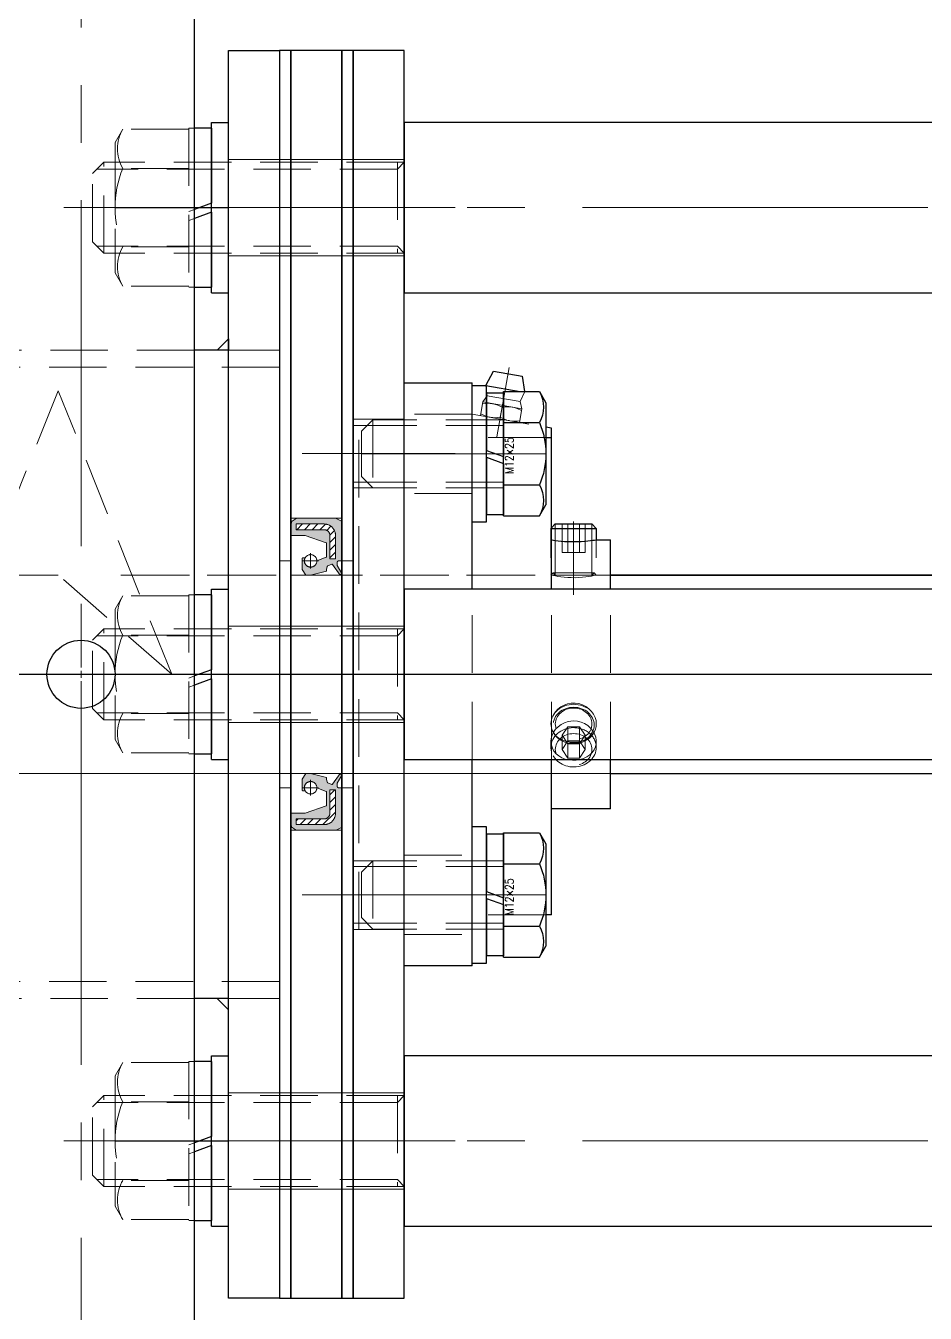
# Model space of a CAD drawing. Header units: millimetres. Extents: x 0 to 49006, y -7876 to 6995.
# Drawn here: x 13646 to 13804.7, y 5732.5 to 5959.4 of the extents above; entities that cross this region are included whole.
import ezdxf

# ---------------------------------------------------------------- set-up
doc = ezdxf.new("R2010")
doc.units = ezdxf.units.MM
doc.header["$LTSCALE"] = 3.2
for name, pattern in [('CENTER2', [28.575, 19.05, -3.175, 3.175, -3.175]), ('Dashed', [2, 1, -1]), ('HIDDEN2', [4.7625, 3.175, -1.5875])]:
    doc.linetypes.add(name, pattern=pattern)
for name, color, linetype, lineweight in [('01_外形線', 7, 'Continuous', 25), ('02_細線', 5, 'Continuous', 13), ('03_かくれ線', 6, 'HIDDEN2', 13), ('04_中心線', 1, 'CENTER2', 9)]:
    doc.layers.add(name, color=color, linetype=linetype, lineweight=lineweight)
doc.styles.add('寸法用', font='simplex.shx', dxfattribs={"width": 0.8, "bigfont": '@extfont2.shx'})
pattern_1 = [(45, (5753.058, 5443.6083), (-0.67351921, 0.67351921), [])]

# ---------------------------------------------------------------- blocks, each defined once
blk = doc.blocks.new('*U1673')
at = {"layer": '04_中心線', "color": 0, "linetype": 'CENTER2', "transparency": 16777216}
for p, q in [((0, 1.2), (0, 9.5)), ((-9.5, 0), (-1.2, 0)), ((1.2, 0), (9.5, 0)), ((0, -9.5), (0, -1.2))]:
    blk.add_line(p, q, dxfattribs=at)
at = {"layer": '04_中心線', "color": 0, "linetype": 'Continuous', "transparency": 16777216}
for p, q in [((-0.6, 0), (0.6, 0)), ((0, -0.6), (0, 0.6))]:
    blk.add_line(p, q, dxfattribs=at)

msp = doc.modelspace()

# ---------------------------------------------------------------- hatches: boundary and pattern name
at = {"layer": '03_かくれ線', "transparency": 33554521}
h = msp.add_hatch(color=256, dxfattribs=at)
h.dxf.hatch_style = 1
h.paths.add_polyline_path([(13697.33, 5865.1), (13698.994, 5865.749, 0.3088836), (13699.058, 5865.843), (13699.058, 5868.195, 0.3190695), (13698.991, 5868.289), (13695.23, 5869.6), (13692.83, 5869.6, -0.4142136), (13692.73, 5869.7), (13692.73, 5871.6), (13692.87, 5871.815), (13692.87, 5872, -0.5051343), (13693, 5872.095), (13693.705, 5872.582, -0.1522158), (13693.762, 5872.6), (13700.707, 5872.6, -0.1164338), (13700.752, 5872.589), (13701.675, 5872.127, -0.284079), (13701.73, 5872.038), (13701.73, 5865.2, -0.4142136), (13701.63, 5865.1), (13701.178, 5865.1, 0.4142136), (13700.928, 5864.85), (13700.928, 5864.27), (13701.73, 5862.875), (13701.438, 5862.6), (13700.082, 5864.481, 0.3459578), (13699.963, 5864.515), (13699.272, 5864.234, 0.2442226), (13699.182, 5864.129), (13699.058, 5863.591), (13699.058, 5863.262), (13696.23, 5862.6), (13695.393, 5862.6), (13694.747, 5863.59, -0.1455715), (13694.73, 5863.644), (13694.73, 5865.519, -0.4142136), (13694.83, 5865.619), (13695.261, 5865.619, 1.2821135)])
h.paths.add_polyline_path([(13699.624, 5865.485), (13700.624, 5865.485), (13700.624, 5869.6, 0.4142136), (13698.624, 5871.6), (13693.68, 5871.6), (13693.68, 5870.6), (13698.624, 5870.6, -0.4142136), (13699.624, 5869.6)], flags=16)
at = {"layer": '03_かくれ線'}
h = msp.add_hatch(dxfattribs=at)
h.set_pattern_fill('ANSI31', color=256, scale=0.3, angle=360)
h.set_pattern_definition(pattern_1)
h.paths.add_polyline_path([(13700.624, 5869.6), (13700.624, 5865.485), (13699.624, 5865.485), (13699.624, 5869.6, 0.4142136), (13698.624, 5870.6), (13693.68, 5870.6), (13693.68, 5871.6), (13698.624, 5871.6, -0.4142136)])
at = {"layer": '03_かくれ線', "transparency": 33554521}
h = msp.add_hatch(color=256, dxfattribs=at)
h.dxf.hatch_style = 1
h.paths.add_polyline_path([(13697.33, 5825.1), (13698.994, 5824.45, -0.3088836), (13699.058, 5824.356), (13699.058, 5822.004, -0.3190695), (13698.991, 5821.91), (13695.23, 5820.6), (13692.83, 5820.6, 0.4142136), (13692.73, 5820.5), (13692.73, 5818.6), (13692.87, 5818.385), (13692.87, 5818.2, 0.5051343), (13693, 5818.104), (13693.705, 5817.617, 0.1522158), (13693.762, 5817.6), (13700.707, 5817.6, 0.1164338), (13700.752, 5817.61), (13701.675, 5818.072, 0.284079), (13701.73, 5818.161), (13701.73, 5825, 0.4142136), (13701.63, 5825.1), (13701.178, 5825.1, -0.4142136), (13700.928, 5825.35), (13700.928, 5825.929), (13701.73, 5827.324), (13701.438, 5827.6), (13700.082, 5825.718, -0.3459578), (13699.963, 5825.684), (13699.272, 5825.965, -0.2442226), (13699.182, 5826.07), (13699.058, 5826.608), (13699.058, 5826.937), (13696.23, 5827.6), (13695.393, 5827.6), (13694.747, 5826.609, 0.1455715), (13694.73, 5826.555), (13694.73, 5824.68, 0.4142136), (13694.83, 5824.58), (13695.261, 5824.58, -1.2821135)])
h.paths.add_polyline_path([(13699.624, 5824.714), (13700.624, 5824.714), (13700.624, 5820.6, -0.4142136), (13698.624, 5818.6), (13693.68, 5818.6), (13693.68, 5819.6), (13698.624, 5819.6, 0.4142136), (13699.624, 5820.6)], flags=16)
at = {"layer": '03_かくれ線'}
h = msp.add_hatch(dxfattribs=at)
h.set_pattern_fill('ANSI31', color=256, scale=0.3, angle=360)
h.set_pattern_definition(pattern_1)
h.paths.add_polyline_path([(13700.624, 5820.6), (13700.624, 5824.714), (13699.624, 5824.714), (13699.624, 5820.6, -0.4142136), (13698.624, 5819.6), (13693.68, 5819.6), (13693.68, 5818.6), (13698.624, 5818.6, 0.4142136)])

# ---------------------------------------------------------------- linework, layer by layer
at = {"color": 0}
for p, q in [((13681.73, 5902.25), (13675.73, 5902.25)), ((13681.73, 5787.95), (13675.73, 5787.95))]:
    msp.add_line(p, q, dxfattribs=at)
for p, q in [((13811.33, 5862.6), (13749.13, 5862.6)), ((13749.13, 5862.6), (13811.33, 5862.6)), ((13575.73, 5845.1), (14003.726, 5845.1)), ((13749.13, 5827.6), (13811.33, 5827.6)), ((13749.13, 5827.599), (13811.77, 5827.599)), ((13862.73, 5777.827), (13712.73, 5777.827)), ((13712.73, 5777.827), (13712.73, 5747.827)), ((13712.73, 5747.827), (13852.73, 5747.827))]:
    msp.add_line(p, q)
for points in [[(13670.73, 6095.1), (13180.73, 6095.1), (13175.73, 6090.1), (13175.73, 5600.1), (13180.73, 5595.1), (13670.73, 5595.1), (13675.73, 5600.1), (13675.73, 6090.1)], [(13681.73, 5955.1), (13690.73, 5955.1), (13690.73, 5735.1), (13681.73, 5735.1)]]:
    msp.add_lwpolyline(points, close=True, dxfattribs=at)
for points in [[(13690.73, 5955.1), (13690.73, 5735.1), (13692.73, 5735.1), (13692.73, 5955.1)], [(13692.73, 5955.1), (13692.73, 5735.1), (13701.73, 5735.1), (13701.73, 5955.1)], [(13701.73, 5955.1), (13701.73, 5735.1), (13703.73, 5735.1), (13703.73, 5955.1)], [(13703.73, 5955.1), (13703.73, 5735.1), (13712.73, 5735.1), (13712.73, 5955.1)], [(13712.73, 5912.372), (13862.73, 5912.372), (13862.73, 5942.372), (13712.73, 5942.372)], [(13712.73, 5830.1), (13862.73, 5830.1), (13862.73, 5860.1), (13712.73, 5860.1)]]:
    msp.add_lwpolyline(points, close=True)
at = {"color": 3}
for points in [[(13681.73, 5902.25), (13679.73, 5902.25), (13679.73, 5902.25), (13681.73, 5904.25)], [(13681.73, 5787.95), (13679.73, 5787.95), (13679.73, 5787.95), (13681.73, 5785.95)]]:
    msp.add_lwpolyline(points, close=True, dxfattribs=at)
at = {"color": 0}
msp.add_circle((13655.73, 5845.1), 6, dxfattribs=at)
at = {"layer": '01_外形線'}
for points in [[(13678.73, 5912.363), (13678.73, 5942.363)], [(13678.73, 5942.363), (13681.73, 5942.363)], [(13681.73, 5912.363), (13681.73, 5942.363)], [(13678.73, 5941.363), (13675.73, 5941.363)], [(13678.73, 5941.363), (13678.73, 5928.163)], [(13678.73, 5928.163), (13675.73, 5927.072)], [(13678.73, 5926.563), (13675.73, 5925.472)], [(13678.73, 5926.563), (13678.73, 5913.363)], [(13675.73, 5913.363), (13678.73, 5913.363)], [(13678.73, 5912.363), (13681.73, 5912.363)], [(13727.161, 5896.023), (13728.516, 5898.526)], [(13728.516, 5898.526), (13733.558, 5897.636)], [(13733.558, 5897.636), (13733.955, 5894.96)], [(13712.73, 5896.49), (13724.73, 5896.49)], [(13712.73, 5860.1), (13712.73, 5896.49)], [(13724.73, 5860.1), (13724.73, 5896.49)], [(13724.73, 5871.982), (13724.73, 5895.982)], [(13727.23, 5895.982), (13724.73, 5895.982)], [(13727.161, 5896.023), (13733.188, 5894.96)], [(13727.23, 5871.982), (13727.23, 5895.982)], [(13727.23, 5894.732), (13727.23, 5884.582)], [(13727.23, 5894.732), (13730.23, 5894.732)], [(13730.23, 5894.952), (13736.593, 5894.952)], [(13730.23, 5873.012), (13730.23, 5894.952)], [(13730.23, 5894.732), (13730.23, 5883.49)], [(13736.593, 5894.952), (13737.73, 5892.982)], [(13737.73, 5892.982), (13737.73, 5874.982)], [(13730.23, 5889.467), (13736.593, 5889.467)], [(13738.73, 5888.5), (13737.73, 5888.676)], [(13738.73, 5860.1), (13738.73, 5888.5)], [(13737.73, 5886.831), (13738.73, 5886.831)], [(13727.23, 5884.582), (13730.23, 5883.49)], [(13727.23, 5883.382), (13727.23, 5873.232)], [(13727.23, 5883.382), (13730.23, 5882.29)], [(13730.23, 5882.29), (13730.23, 5873.232)], [(13730.23, 5878.497), (13736.593, 5878.497)], [(13736.593, 5873.012), (13737.73, 5874.982)], [(13724.73, 5871.982), (13727.23, 5871.982)], [(13730.23, 5873.232), (13727.23, 5873.232)], [(13730.23, 5873.012), (13736.593, 5873.012)], [(13738.73, 5870.933), (13739.397, 5871.6)], [(13738.73, 5870.833), (13746.63, 5870.833)], [(13739.397, 5871.6), (13745.863, 5871.6)], [(13745.863, 5871.6), (13746.63, 5870.833)], [(13746.63, 5870.833), (13746.63, 5868.822)], [(13738.718, 5868.81), (13738.836, 5868.791), (13739.094, 5868.751), (13739.458, 5868.699), (13739.903, 5868.643), (13740.439, 5868.587), (13741.025, 5868.54), (13741.676, 5868.504), (13742.146, 5868.49), (13742.63, 5868.485)], [(13742.63, 5868.485), (13743.287, 5868.494), (13743.944, 5868.522), (13744.545, 5868.563), (13745.109, 5868.616), (13745.593, 5868.672), (13746.006, 5868.727), (13746.316, 5868.774), (13746.528, 5868.807), (13746.623, 5868.823), (13746.63, 5868.825)], [(13746.617, 5868.825), (13749.13, 5868.825)], [(13749.13, 5860.1), (13749.13, 5868.825)], [(13678.73, 5859.1), (13675.73, 5859.1)], [(13678.73, 5830.1), (13678.73, 5860.1)], [(13678.73, 5860.1), (13681.73, 5860.1)], [(13678.73, 5859.1), (13678.73, 5845.9)], [(13681.73, 5830.1), (13681.73, 5860.1)], [(13678.73, 5845.9), (13675.73, 5844.808)], [(13678.73, 5844.3), (13675.73, 5843.208)], [(13678.73, 5844.3), (13678.73, 5831.1)], [(13675.73, 5831.1), (13678.73, 5831.1)], [(13678.73, 5830.1), (13681.73, 5830.1)], [(13712.73, 5793.709), (13712.73, 5830.1)], [(13724.73, 5793.709), (13724.73, 5830.1)], [(13738.73, 5802.7), (13738.73, 5830.1)], [(13749.13, 5821.375), (13749.13, 5830.1)], [(13749.13, 5821.375), (13738.73, 5821.375)], [(13724.73, 5794.2), (13724.73, 5818.2)], [(13727.23, 5818.2), (13724.73, 5818.2)], [(13727.23, 5794.2), (13727.23, 5818.2)], [(13727.23, 5816.95), (13727.23, 5806.8)], [(13727.23, 5816.95), (13730.23, 5816.95)], [(13730.23, 5817.17), (13736.593, 5817.17)], [(13730.23, 5795.23), (13730.23, 5817.17)], [(13730.23, 5816.95), (13730.23, 5805.708)], [(13736.593, 5817.17), (13737.73, 5815.2)], [(13737.73, 5815.2), (13737.73, 5797.2)], [(13730.23, 5811.685), (13736.593, 5811.685)], [(13727.23, 5806.8), (13730.23, 5805.708)], [(13727.23, 5805.6), (13727.23, 5795.45)], [(13727.23, 5805.6), (13730.23, 5804.508)], [(13730.23, 5804.508), (13730.23, 5795.45)], [(13738.73, 5802.7), (13737.73, 5802.7)], [(13730.23, 5800.715), (13736.593, 5800.715)], [(13736.593, 5795.23), (13737.73, 5797.2)], [(13730.23, 5795.45), (13727.23, 5795.45)], [(13730.23, 5795.23), (13736.593, 5795.23)], [(13724.73, 5793.709), (13712.73, 5793.709)], [(13724.73, 5794.2), (13727.23, 5794.2)], [(13678.73, 5776.819), (13675.73, 5776.819)], [(13678.73, 5747.819), (13678.73, 5777.819)], [(13678.73, 5777.819), (13681.73, 5777.819)], [(13678.73, 5776.819), (13678.73, 5763.619)], [(13681.73, 5747.819), (13681.73, 5777.819)], [(13678.73, 5763.619), (13675.73, 5762.527)], [(13678.73, 5762.019), (13675.73, 5760.927)], [(13678.73, 5762.019), (13678.73, 5748.819)], [(13675.73, 5748.819), (13678.73, 5748.819)], [(13678.73, 5747.819), (13681.73, 5747.819)]]:
    msp.add_lwpolyline(points, dxfattribs=at)
for points in [[(13736.593, 5894.952, -0.2679491), (13736.593, 5889.467)], [(13736.593, 5889.467, -0.2073316), (13736.593, 5878.497)], [(13736.593, 5878.497, -0.2679491), (13736.593, 5873.012)], [(13736.593, 5817.17, -0.2679491), (13736.593, 5811.685)], [(13736.593, 5811.685, -0.2073316), (13736.593, 5800.715)], [(13736.593, 5800.715, -0.2679491), (13736.593, 5795.23)]]:
    msp.add_lwpolyline(points, format="xyb", dxfattribs=at)
at = {"layer": '02_細線'}
for points in [[(13739.397, 5871.6), (13739.397, 5868.708)], [(13745.863, 5871.6), (13745.863, 5868.708)]]:
    msp.add_lwpolyline(points, dxfattribs=at)
at = {"layer": '03_かくれ線'}
for p, q in [((13675.73, 5941.363), (13674.73, 5941.363)), ((13681.73, 5935.872), (13690.73, 5935.872)), ((13690.73, 5935.872), (13692.73, 5935.872)), ((13692.73, 5935.872), (13701.73, 5935.872)), ((13701.73, 5935.872), (13703.73, 5935.872)), ((13703.73, 5935.872), (13712.73, 5935.872)), ((13675.73, 5927.072), (13674.73, 5926.708)), ((13675.73, 5925.472), (13674.73, 5925.108)), ((13681.73, 5918.872), (13690.73, 5918.872)), ((13690.73, 5918.872), (13692.73, 5918.872)), ((13692.73, 5918.872), (13701.73, 5918.872)), ((13701.73, 5918.872), (13703.73, 5918.872)), ((13703.73, 5918.872), (13712.73, 5918.872)), ((13675.73, 5913.363), (13674.73, 5913.363)), ((13675.73, 5902.25), (13227.73, 5902.25)), ((13690.73, 5902.25), (13681.73, 5902.25)), ((13681.73, 5902.25), (13690.73, 5902.25)), ((13690.73, 5787.95), (13690.73, 5902.25)), ((13690.73, 5899.25), (13622.73, 5899.25)), ((13651.73, 5895.1), (13638.73, 5862.6)), ((13671.73, 5845.1), (13651.73, 5895.1)), ((13733.188, 5894.96), (13733.976, 5894.821)), ((13733.976, 5894.821), (13733.955, 5894.96)), ((13703.73, 5890.091), (13712.73, 5890.091)), ((13724.73, 5890.99), (13737.73, 5888.676)), ((13703.73, 5888.99), (13712.73, 5888.99)), ((13737.73, 5886.831), (13724.73, 5886.831)), ((13703.73, 5878.99), (13712.73, 5878.99)), ((13703.73, 5877.99), (13712.73, 5877.99)), ((13692.73, 5872.6), (13701.73, 5872.6)), ((13690.73, 5865.1), (13692.73, 5865.1)), ((13701.73, 5865.1), (13703.73, 5865.1)), ((13671.73, 5845.1), (13651.73, 5862.6)), ((13749.13, 5862.6), (13658.168, 5862.6)), ((13664.73, 5862.6), (13749.13, 5862.6)), ((13675.73, 5859.1), (13674.73, 5859.1)), ((13712.73, 5830.1), (13712.73, 5860.1)), ((13724.73, 5830.1), (13724.73, 5860.1)), ((13681.73, 5853.6), (13690.73, 5853.6)), ((13690.73, 5853.6), (13692.73, 5853.6)), ((13692.73, 5853.6), (13701.73, 5853.6)), ((13692.73, 5853.6), (13701.73, 5853.6)), ((13701.73, 5853.6), (13703.73, 5853.6)), ((13703.73, 5853.6), (13712.73, 5853.6)), ((13675.73, 5844.808), (13674.73, 5844.444)), ((13675.73, 5843.208), (13674.73, 5842.844)), ((13681.73, 5836.6), (13690.73, 5836.6)), ((13690.73, 5836.6), (13692.73, 5836.6)), ((13692.73, 5836.6), (13701.73, 5836.6)), ((13692.73, 5836.6), (13701.73, 5836.6)), ((13701.73, 5836.6), (13703.73, 5836.6)), ((13703.73, 5836.6), (13712.73, 5836.6)), ((13675.73, 5831.1), (13674.73, 5831.1)), ((13605.168, 5827.599), (13749.13, 5827.599)), ((13611.73, 5827.6), (13749.13, 5827.599)), ((13690.73, 5825.1), (13692.73, 5825.1)), ((13701.73, 5825.1), (13703.73, 5825.1)), ((13692.73, 5817.6), (13701.73, 5817.6)), ((13703.73, 5812.209), (13712.73, 5812.209)), ((13703.73, 5811.209), (13712.73, 5811.209)), ((13737.73, 5802.7), (13724.73, 5802.7)), ((13703.73, 5801.209), (13712.73, 5801.209)), ((13703.73, 5800.108), (13712.73, 5800.108)), ((13690.73, 5790.95), (13622.73, 5790.95)), ((13675.73, 5787.95), (13227.73, 5787.95)), ((13690.73, 5787.95), (13681.73, 5787.95)), ((13681.73, 5787.95), (13690.73, 5787.95)), ((13675.73, 5776.819), (13674.73, 5776.819)), ((13681.73, 5771.327), (13690.73, 5771.327)), ((13690.73, 5771.327), (13692.73, 5771.327)), ((13692.73, 5771.327), (13701.73, 5771.327)), ((13701.73, 5771.327), (13703.73, 5771.327)), ((13703.73, 5771.327), (13712.73, 5771.327)), ((13675.73, 5762.527), (13674.73, 5762.163)), ((13675.73, 5760.927), (13674.73, 5760.563)), ((13681.73, 5754.327), (13690.73, 5754.327)), ((13690.73, 5754.327), (13692.73, 5754.327)), ((13692.73, 5754.327), (13701.73, 5754.327)), ((13701.73, 5754.327), (13703.73, 5754.327)), ((13703.73, 5754.327), (13712.73, 5754.327)), ((13675.73, 5748.819), (13674.73, 5748.819))]:
    msp.add_line(p, q, dxfattribs=at)
for points in [[(13663.091, 5941.22), (13661.73, 5938.863)], [(13674.73, 5941.22), (13663.091, 5941.22)], [(13674.73, 5941.363), (13674.73, 5913.363)], [(13661.73, 5938.863), (13661.73, 5915.863)], [(13659.73, 5935.372), (13657.73, 5933.372)], [(13657.73, 5921.372), (13657.73, 5933.372)], [(13661.73, 5934.172), (13658.53, 5934.172)], [(13659.73, 5919.372), (13659.73, 5935.372)], [(13661.73, 5935.372), (13659.73, 5935.372)], [(13712.73, 5935.372), (13661.73, 5935.372)], [(13711.53, 5934.172), (13661.73, 5934.172)], [(13674.73, 5934.292), (13663.091, 5934.292)], [(13711.53, 5935.372), (13711.53, 5919.372)], [(13711.53, 5934.172), (13712.73, 5935.372)], [(13659.73, 5919.372), (13657.73, 5921.372)], [(13661.73, 5920.572), (13658.53, 5920.572)], [(13711.53, 5920.572), (13661.73, 5920.572)], [(13674.73, 5920.435), (13663.091, 5920.435)], [(13711.53, 5920.572), (13712.73, 5919.372)], [(13661.73, 5919.372), (13659.73, 5919.372)], [(13712.73, 5919.372), (13661.73, 5919.372)], [(13663.091, 5913.507), (13661.73, 5915.863)], [(13674.73, 5913.507), (13663.091, 5913.507)], [(13727.349, 5894.213), (13727.161, 5896.023)], [(13733.976, 5894.821), (13733.179, 5893.185)], [(13726.607, 5893.115), (13726.184, 5890.712)], [(13726.553, 5892.807), (13726.995, 5892.859), (13727.437, 5892.881), (13727.886, 5892.867), (13728.331, 5892.811)], [(13726.607, 5893.115), (13727.349, 5894.213)], [(13726.607, 5893.115), (13733.501, 5891.899)], [(13727.349, 5894.213), (13733.179, 5893.185)], [(13728.331, 5892.811), (13728.453, 5892.788), (13728.85, 5892.688), (13729.238, 5892.555), (13730, 5892.199)], [(13733.179, 5893.185), (13733.501, 5891.899)], [(13704.73, 5800.1), (13704.73, 5890.1)], [(13704.73, 5890.1), (13712.73, 5890.1)], [(13724.73, 5890.99), (13712.73, 5890.99)], [(13727.907, 5890.408), (13727.785, 5890.431), (13727.388, 5890.531), (13726.999, 5890.664), (13726.238, 5891.02)], [(13729.685, 5890.412), (13729.243, 5890.36), (13728.801, 5890.337), (13728.352, 5890.352), (13727.907, 5890.408)], [(13729.685, 5890.412), (13730, 5892.199)], [(13731.354, 5889.8), (13731.232, 5889.823), (13730.835, 5889.923), (13730.446, 5890.056), (13729.685, 5890.412)], [(13730, 5892.199), (13730.441, 5892.251), (13730.884, 5892.274), (13731.333, 5892.259), (13731.778, 5892.203)], [(13731.778, 5892.203), (13731.9, 5892.18), (13732.297, 5892.08), (13732.685, 5891.947), (13733.447, 5891.591)], [(13733.077, 5889.496), (13733.501, 5891.899)], [(13707.23, 5889.982), (13705.23, 5887.982)], [(13705.23, 5887.982), (13705.23, 5879.982)], [(13730.23, 5888.982), (13706.23, 5888.982)], [(13730.23, 5889.982), (13707.23, 5889.982)], [(13707.23, 5889.982), (13707.23, 5877.982)], [(13733.132, 5889.804), (13732.69, 5889.752), (13732.248, 5889.73), (13731.799, 5889.744), (13731.354, 5889.8)], [(13707.23, 5877.982), (13705.23, 5879.982)], [(13730.23, 5878.982), (13706.23, 5878.982)], [(13730.23, 5877.982), (13707.23, 5877.982)], [(13724.73, 5876.99), (13712.73, 5876.99)], [(13738.63, 5870.833), (13738.73, 5870.933)], [(13738.63, 5868.825), (13738.63, 5870.833)], [(13738.63, 5870.833), (13738.73, 5870.833)], [(13740.61, 5866.6), (13740.61, 5871.6)], [(13741.62, 5866.6), (13741.62, 5871.6)], [(13743.641, 5866.6), (13743.641, 5871.6)], [(13744.651, 5866.6), (13744.651, 5871.6)], [(13738.63, 5868.825), (13738.718, 5868.81)], [(13739.397, 5868.708), (13739.397, 5862.6)], [(13742.87, 5868.486), (13742.518, 5868.485)], [(13745.863, 5868.708), (13745.863, 5862.6)], [(13744.651, 5866.6), (13740.61, 5866.6)], [(13738.63, 5862.6), (13739.014, 5862.983)], [(13739.397, 5862.6), (13739.014, 5862.983)], [(13746.247, 5862.983), (13739.014, 5862.983)], [(13746.247, 5862.983), (13745.863, 5862.6)], [(13746.247, 5862.983), (13746.63, 5862.6)], [(13651.73, 5862.6), (13584.73, 5862.6)], [(13692.73, 5862.6), (13701.73, 5862.6)], [(13746.63, 5862.6), (13746.577, 5862.587), (13746.412, 5862.551), (13746.149, 5862.496), (13745.783, 5862.425), (13745.335, 5862.35), (13744.797, 5862.273), (13744.206, 5862.209), (13743.55, 5862.161), (13742.897, 5862.138), (13742.216, 5862.141), (13741.579, 5862.169), (13740.955, 5862.218), (13740.388, 5862.283), (13739.868, 5862.359), (13739.427, 5862.435), (13739.065, 5862.505), (13738.813, 5862.559), (13738.665, 5862.592), (13738.63, 5862.6)], [(13663.091, 5858.956), (13661.73, 5856.6)], [(13674.73, 5858.956), (13663.091, 5858.956)], [(13674.73, 5859.1), (13674.73, 5831.1)], [(13738.73, 5830.1), (13738.73, 5860.1)], [(13749.13, 5830.1), (13749.13, 5860.1)], [(13661.73, 5856.6), (13661.73, 5833.6)], [(13659.73, 5853.1), (13657.73, 5851.1)], [(13661.73, 5851.9), (13658.53, 5851.9)], [(13659.73, 5837.1), (13659.73, 5853.1)], [(13661.73, 5853.1), (13659.73, 5853.1)], [(13712.73, 5853.1), (13661.73, 5853.1)], [(13711.53, 5851.9), (13661.73, 5851.9)], [(13674.73, 5852.028), (13663.091, 5852.028)], [(13711.53, 5853.1), (13711.53, 5837.1)], [(13711.53, 5851.9), (13712.73, 5853.1)], [(13657.73, 5839.1), (13657.73, 5851.1)], [(13659.73, 5837.1), (13657.73, 5839.1)], [(13661.73, 5838.3), (13658.53, 5838.3)], [(13711.53, 5838.3), (13661.73, 5838.3)], [(13674.73, 5838.171), (13663.091, 5838.171)], [(13711.53, 5838.3), (13712.73, 5837.1)], [(13746.63, 5836.35), (13746.575, 5836.929), (13746.412, 5837.504), (13746.145, 5838.056), (13745.783, 5838.569), (13745.328, 5839.033), (13744.797, 5839.425), (13744.196, 5839.732), (13743.55, 5839.94), (13742.887, 5840.037), (13742.216, 5840.024), (13741.571, 5839.905), (13740.955, 5839.686), (13740.381, 5839.371), (13739.868, 5838.975), (13739.422, 5838.499), (13739.065, 5837.967), (13738.811, 5837.396), (13738.716, 5837.073)], [(13661.73, 5837.1), (13659.73, 5837.1)], [(13712.73, 5837.1), (13661.73, 5837.1)], [(13738.716, 5837.073), (13738.665, 5836.805), (13738.63, 5836.35)], [(13738.63, 5833.237), (13738.679, 5833.777), (13738.836, 5834.351), (13739.099, 5834.9), (13739.458, 5835.409), (13739.91, 5835.867), (13740.439, 5836.253), (13741.034, 5836.556), (13741.676, 5836.761), (13742.15, 5836.843), (13742.63, 5836.871)], [(13738.63, 5836.35), (13738.651, 5836.002), (13738.712, 5835.662), (13738.726, 5835.609)], [(13738.726, 5835.609), (13738.897, 5835.137), (13739.181, 5834.655), (13739.563, 5834.221), (13740.03, 5833.851), (13740.58, 5833.546), (13741.19, 5833.319), (13741.839, 5833.177), (13742.512, 5833.118), (13743.172, 5833.145), (13743.816, 5833.252), (13744.425, 5833.438), (13744.984, 5833.699), (13745.49, 5834.04), (13745.916, 5834.448), (13746.254, 5834.925), (13746.489, 5835.453), (13746.595, 5835.893), (13746.63, 5836.35)], [(13741.62, 5835.865), (13740.61, 5834.35)], [(13743.641, 5835.865), (13741.62, 5835.865)], [(13741.62, 5835.865), (13741.62, 5833.365)], [(13742.63, 5836.871), (13743.297, 5836.817), (13743.944, 5836.66), (13744.553, 5836.405), (13745.109, 5836.06), (13745.599, 5835.634), (13746.006, 5835.144), (13746.319, 5834.601), (13746.528, 5834.026), (13746.623, 5833.442), (13746.63, 5833.237)], [(13744.651, 5834.35), (13743.641, 5835.865)], [(13743.641, 5835.865), (13743.641, 5833.365)], [(13663.091, 5831.243), (13661.73, 5833.6)], [(13740.61, 5834.35), (13740.61, 5831.85)], [(13740.61, 5834.35), (13741.62, 5832.834)], [(13741.62, 5833.365), (13740.61, 5831.85)], [(13741.62, 5833.365), (13743.641, 5833.365)], [(13743.641, 5832.834), (13744.651, 5834.35)], [(13744.651, 5831.85), (13743.641, 5833.365)], [(13744.651, 5834.35), (13744.651, 5831.85)], [(13674.73, 5831.243), (13663.091, 5831.243)], [(13738.63, 5832.233), (13738.63, 5833.237)], [(13746.63, 5833.237), (13746.607, 5832.861), (13746.479, 5832.307), (13746.246, 5831.787), (13745.912, 5831.312), (13745.487, 5830.895), (13744.976, 5830.542), (13744.398, 5830.266), (13743.768, 5830.072), (13743.105, 5829.965), (13742.437, 5829.947), (13741.774, 5830.015), (13741.139, 5830.169), (13740.546, 5830.404), (13740.007, 5830.719), (13739.54, 5831.106), (13739.157, 5831.561), (13738.872, 5832.071), (13738.696, 5832.621), (13738.631, 5833.197), (13738.63, 5833.237)], [(13740.61, 5831.85), (13741.62, 5830.334)], [(13741.62, 5832.834), (13741.62, 5830.334)], [(13741.62, 5832.834), (13743.641, 5832.834)], [(13743.641, 5832.834), (13743.641, 5830.334)], [(13743.641, 5830.334), (13744.651, 5831.85)], [(13746.63, 5833.238), (13746.63, 5832.233)], [(13741.62, 5830.334), (13743.641, 5830.334)], [(13692.73, 5827.6), (13701.73, 5827.6)], [(13712.73, 5813.209), (13724.73, 5813.209)], [(13707.23, 5812.2), (13705.23, 5810.2)], [(13730.23, 5811.2), (13706.23, 5811.2)], [(13730.23, 5812.2), (13707.23, 5812.2)], [(13707.23, 5812.2), (13707.23, 5800.2)], [(13705.23, 5810.2), (13705.23, 5802.2)], [(13707.23, 5800.2), (13705.23, 5802.2)], [(13712.73, 5800.1), (13704.73, 5800.1)], [(13730.23, 5801.2), (13706.23, 5801.2)], [(13730.23, 5800.2), (13707.23, 5800.2)], [(13712.73, 5799.209), (13724.73, 5799.209)], [(13663.091, 5776.675), (13661.73, 5774.319)], [(13674.73, 5776.675), (13663.091, 5776.675)], [(13674.73, 5776.819), (13674.73, 5748.819)], [(13661.73, 5774.319), (13661.73, 5751.319)], [(13659.73, 5770.827), (13657.73, 5768.827)], [(13659.73, 5754.827), (13659.73, 5770.827)], [(13661.73, 5770.827), (13659.73, 5770.827)], [(13712.73, 5770.827), (13661.73, 5770.827)], [(13674.73, 5769.747), (13663.091, 5769.747)], [(13711.53, 5770.827), (13711.53, 5754.827)], [(13711.53, 5769.627), (13712.73, 5770.827)], [(13657.73, 5756.827), (13657.73, 5768.827)], [(13661.73, 5769.627), (13658.53, 5769.627)], [(13711.53, 5769.627), (13661.73, 5769.627)], [(13659.73, 5754.827), (13657.73, 5756.827)], [(13661.73, 5756.027), (13658.53, 5756.027)], [(13661.73, 5754.827), (13659.73, 5754.827)], [(13711.53, 5756.027), (13661.73, 5756.027)], [(13712.73, 5754.827), (13661.73, 5754.827)], [(13674.73, 5755.89), (13663.091, 5755.89)], [(13711.53, 5756.027), (13712.73, 5754.827)], [(13663.091, 5748.962), (13661.73, 5751.319)], [(13674.73, 5748.962), (13663.091, 5748.962)]]:
    msp.add_lwpolyline(points, dxfattribs=at)
for points in [[(13663.091, 5941.22, 0.2679491), (13663.091, 5934.292)], [(13663.091, 5934.292, 0.1963667), (13663.091, 5920.435)], [(13663.091, 5920.435, 0.2679491), (13663.091, 5913.507)], [(13692.73, 5845.1), (13692.73, 5869.7), (13692.73, 5871.6), (13692.87, 5871.815), (13692.87, 5872, -0.4142136), (13692.97, 5872.1), (13693.006, 5872.1), (13693.705, 5872.582, -0.1522158), (13693.762, 5872.6), (13700.707, 5872.6, -0.1164338), (13700.752, 5872.589), (13701.675, 5872.127, -0.284079), (13701.73, 5872.038), (13701.73, 5865.2), (13701.73, 5845.1)], [(13663.091, 5858.956, 0.2679491), (13663.091, 5852.028)], [(13663.091, 5852.028, 0.1963667), (13663.091, 5838.171)], [(13692.73, 5845.1), (13692.73, 5820.5), (13692.73, 5818.6), (13692.87, 5818.385), (13692.87, 5818.2, 0.4142136), (13692.97, 5818.1), (13693.006, 5818.1), (13693.705, 5817.617, 0.1522158), (13693.762, 5817.6), (13700.707, 5817.6, 0.1164338), (13700.752, 5817.61), (13701.675, 5818.072, 0.284079), (13701.73, 5818.161), (13701.73, 5825), (13701.73, 5845.1)], [(13663.091, 5838.171, 0.2679491), (13663.091, 5831.243)], [(13663.091, 5776.675, 0.2679491), (13663.091, 5769.747)], [(13663.091, 5769.747, 0.1963667), (13663.091, 5755.89)], [(13663.091, 5755.89, 0.2679491), (13663.091, 5748.962)]]:
    msp.add_lwpolyline(points, format="xyb", dxfattribs=at)
for points in [[(13699.058, 5863.262), (13696.23, 5862.6), (13695.393, 5862.6), (13694.747, 5863.59, -0.1455715), (13694.73, 5863.644), (13694.73, 5865.519, -0.4142136), (13694.83, 5865.619), (13695.261, 5865.619, 1.2821135), (13697.33, 5865.1), (13698.994, 5865.749, 0.3088836), (13699.058, 5865.843), (13699.058, 5868.195, 0.3190695), (13698.991, 5868.289), (13695.246, 5869.594, 0.0840374), (13695.214, 5869.6), (13692.83, 5869.6, -0.4142136), (13692.73, 5869.7), (13692.73, 5871.6), (13692.87, 5871.815), (13692.87, 5872, -0.4142136), (13692.97, 5872.1), (13693.006, 5872.1), (13693.705, 5872.582, -0.1522158), (13693.762, 5872.6), (13700.707, 5872.6, -0.1164338), (13700.752, 5872.589), (13701.675, 5872.127, -0.284079), (13701.73, 5872.038), (13701.73, 5865.2, -0.4142136), (13701.63, 5865.1), (13701.178, 5865.1, 0.4142136), (13700.928, 5864.85), (13700.928, 5864.27), (13701.73, 5862.875), (13701.438, 5862.6), (13700.082, 5864.481, 0.3459578), (13699.963, 5864.515), (13699.272, 5864.234, 0.2442226), (13699.182, 5864.129), (13699.058, 5863.591)], [(13693.68, 5870.6), (13698.624, 5870.6, -0.4142136), (13699.624, 5869.6), (13699.624, 5865.485), (13700.624, 5865.485), (13700.624, 5869.6, 0.4142136), (13698.624, 5871.6), (13693.68, 5871.6)], [(13699.058, 5826.937), (13696.23, 5827.6), (13695.393, 5827.6), (13694.747, 5826.609, 0.1455715), (13694.73, 5826.555), (13694.73, 5824.68, 0.4142136), (13694.83, 5824.58), (13695.261, 5824.58, -1.2821135), (13697.33, 5825.1), (13698.994, 5824.45, -0.3088836), (13699.058, 5824.356), (13699.058, 5822.004, -0.3190695), (13698.991, 5821.91), (13695.246, 5820.605, -0.0840374), (13695.214, 5820.6), (13692.83, 5820.6, 0.4142136), (13692.73, 5820.5), (13692.73, 5818.6), (13692.87, 5818.385), (13692.87, 5818.2, 0.4142136), (13692.97, 5818.1), (13693.006, 5818.1), (13693.705, 5817.617, 0.1522158), (13693.762, 5817.6), (13700.707, 5817.6, 0.1164338), (13700.752, 5817.61), (13701.675, 5818.072, 0.284079), (13701.73, 5818.161), (13701.73, 5825, 0.4142136), (13701.63, 5825.1), (13701.178, 5825.1, -0.4142136), (13700.928, 5825.35), (13700.928, 5825.929), (13701.73, 5827.324), (13701.438, 5827.6), (13700.082, 5825.718, -0.3459578), (13699.963, 5825.684), (13699.272, 5825.965, -0.2442226), (13699.182, 5826.07), (13699.058, 5826.608)], [(13693.68, 5819.6), (13698.624, 5819.6, 0.4142136), (13699.624, 5820.6), (13699.624, 5824.714), (13700.624, 5824.714), (13700.624, 5820.6, -0.4142136), (13698.624, 5818.6), (13693.68, 5818.6)]]:
    msp.add_lwpolyline(points, format="xyb", close=True, dxfattribs=at)
at = {"layer": '03_かくれ線', "linetype": 'Dashed'}
for points in [[(13738.63, 5868.825), (13738.63, 5862.6)], [(13746.63, 5868.825), (13746.63, 5862.6)]]:
    msp.add_lwpolyline(points, dxfattribs=at)
at = {"layer": '03_かくれ線'}
for centre in [(13696.23, 5865.1), (13696.23, 5825.1)]:
    msp.add_circle(centre, 1.1, dxfattribs=at)
at = {"layer": '03_かくれ線', "extrusion": (0, 0, -1)}
for centre, major_axis in [((13742.63, 5836.35), (-4, 0)), ((13742.63, 5836.158), (3.616, 0)), ((13742.63, 5836.35), (3.233, 0)), ((13742.63, 5831.85), (3.233, 0))]:
    msp.add_ellipse(centre, major_axis=major_axis, ratio=0.8660254, dxfattribs=at)
for start_param, end_param in [(0, 1.5707963), (1.5707963, 3.1415927), (6.05911, 6.2831853), (3.1415927, 6.05911)]:
    msp.add_ellipse((13742.63, 5832.233), major_axis=(-4, 0), ratio=0.8660254, start_param=start_param, end_param=end_param, dxfattribs=at)
at = {"layer": '04_中心線'}
for p, q in [((13655.73, 6020.1), (13655.73, 5670.1)), ((13652.73, 5927.372), (13900.73, 5927.372)), ((13671.734, 5927.372), (13701.107, 5927.372)), ((13701.73, 5927.372), (13681.73, 5927.372)), ((13712.73, 5927.372), (13692.73, 5927.372)), ((13721.73, 5927.372), (13694.73, 5927.372)), ((13721.73, 5883.999), (13694.73, 5883.999)), ((13696.31, 5845.1), (12755.73, 5845.1)), ((12775.847, 5845.1), (13988.73, 5845.1)), ((13652.73, 5845.1), (13900.73, 5845.1)), ((13671.734, 5845.1), (13701.107, 5845.1)), ((13701.73, 5845.1), (13681.73, 5845.1)), ((13684.271, 5845.1), (13988.73, 5845.1)), ((13712.73, 5845.1), (13692.73, 5845.1)), ((13721.73, 5845.1), (13694.73, 5845.1)), ((13721.73, 5845.1), (13694.73, 5845.1)), ((13721.73, 5806.2), (13694.73, 5806.2)), ((13652.73, 5762.827), (13900.73, 5762.827)), ((13671.734, 5762.827), (13701.107, 5762.827)), ((13701.73, 5762.827), (13681.73, 5762.827)), ((13712.73, 5762.827), (13692.73, 5762.827)), ((13721.73, 5762.827), (13694.73, 5762.827))]:
    msp.add_line(p, q, dxfattribs=at)
for points in [[(13661.73, 5927.363), (13674.73, 5927.363)], [(13674.73, 5927.363), (13678.73, 5927.363)], [(13678.73, 5927.363), (13681.73, 5927.363)], [(13703.98, 5927.372), (13690.48, 5927.372)], [(13729.082, 5886.992), (13731.228, 5899.161)], [(13737.73, 5883.982), (13705.23, 5883.982)], [(13725.33, 5883.99), (13712.13, 5883.99)], [(13727.23, 5883.982), (13724.73, 5883.982)], [(13742.63, 5872.05), (13742.63, 5859.138)], [(13697.605, 5865.1), (13694.855, 5865.1)], [(13696.23, 5866.475), (13696.23, 5863.725)], [(13661.73, 5845.1), (13674.73, 5845.1)], [(13674.73, 5845.1), (13678.73, 5845.1)], [(13678.73, 5845.1), (13681.73, 5845.1)], [(13703.98, 5845.1), (13690.48, 5845.1)], [(13703.98, 5845.1), (13690.48, 5845.1)], [(13702.51, 5845.1), (13751.35, 5845.1)], [(13697.605, 5825.1), (13694.855, 5825.1)], [(13696.23, 5823.725), (13696.23, 5826.475)], [(13737.73, 5806.2), (13705.23, 5806.2)], [(13725.33, 5806.209), (13712.13, 5806.209)], [(13727.23, 5806.2), (13724.73, 5806.2)], [(13661.73, 5762.819), (13674.73, 5762.819)], [(13674.73, 5762.819), (13678.73, 5762.819)], [(13678.73, 5762.819), (13681.73, 5762.819)], [(13703.98, 5762.827), (13690.48, 5762.827)]]:
    msp.add_lwpolyline(points, dxfattribs=at)

# ---------------------------------------------------------------- block references
at = {"layer": '04_中心線', "linetype": 'CENTER2', "rotation": 180}
msp.add_blockref('*U1673', (13655.73, 5845.1), dxfattribs=at)

# ---------------------------------------------------------------- texts
at = {"layer": '03_かくれ線', "style": '寸法用', "width": 0.8}
for p in [(13732.03, 5880.417), (13732.03, 5802.635)]:
    msp.add_text('M12×25', height=1.5, rotation=90, dxfattribs=at).set_placement(p)

doc.saveas('drawing.dxf')
